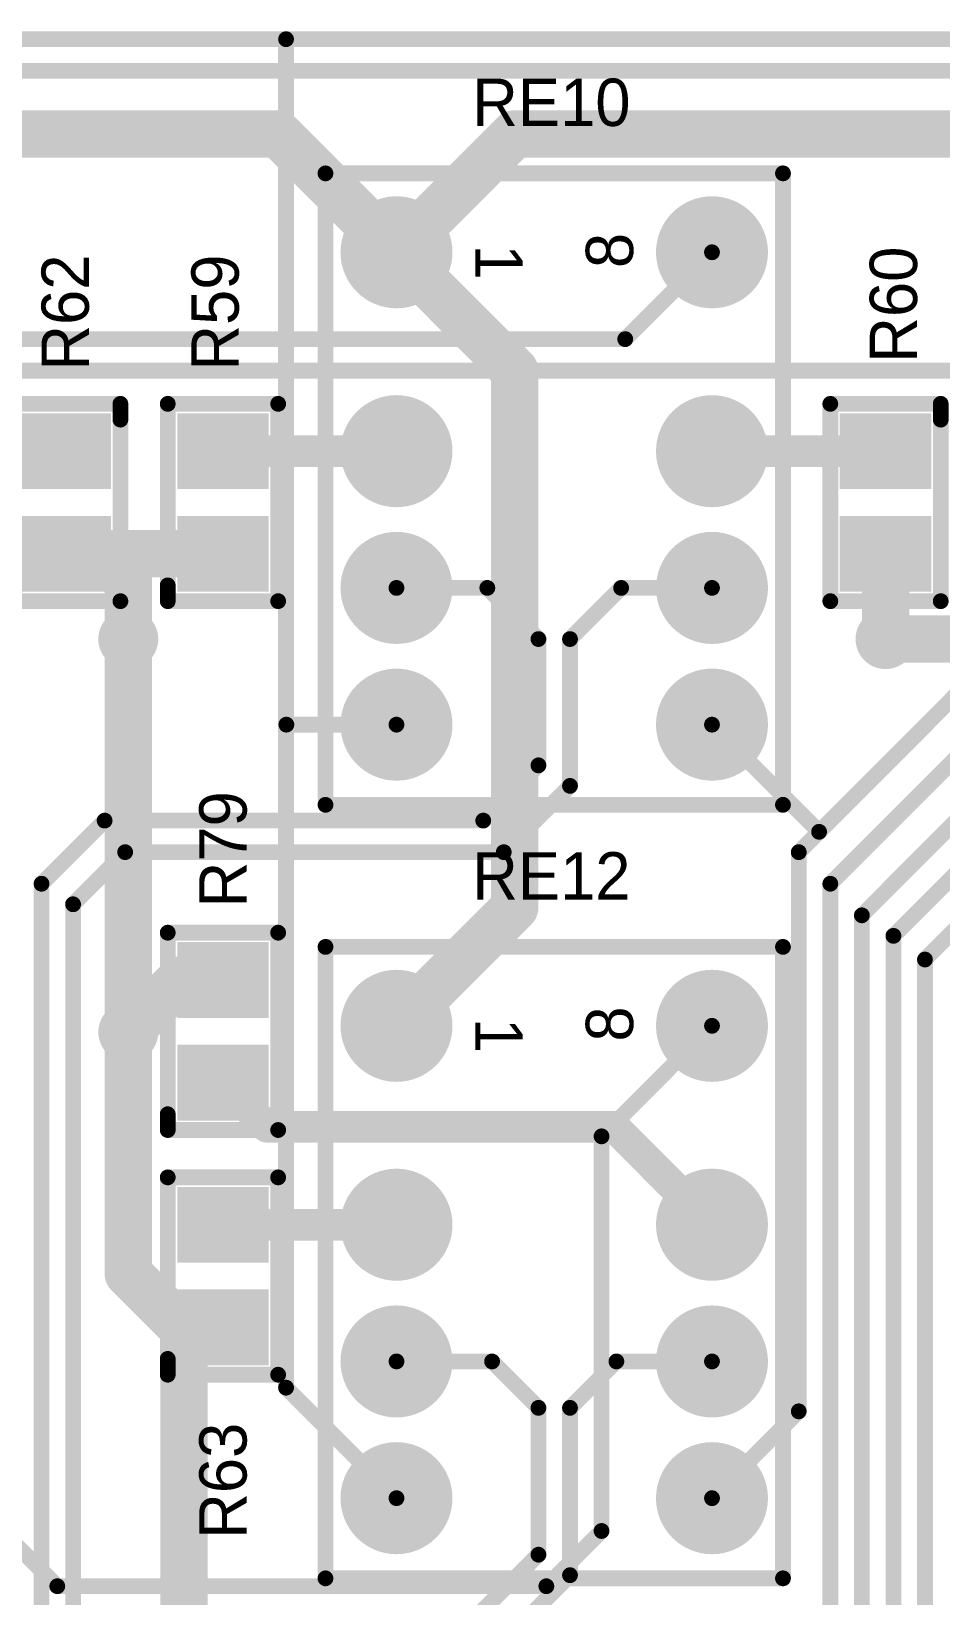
# Model space of a CAD drawing. Extents: x 1012 to 1122, y 1012 to 1122.
# Drawn here: x 1078.45 to 1093.09, y 1028.55 to 1053.72 of the extents above; entities that cross this region are included whole.
import ezdxf

# ---------------------------------------------------------------- set-up
doc = ezdxf.new("R2010")
doc.units = 0
doc.layers.get('0').update_dxf_attribs({"linetype": 'CONTINUOUS'})
for name, color, linetype in [('BOTTOMLAYER', 5, 'CONTINUOUS'), ('BOTTOMSOLDER', 6, 'CONTINUOUS'), ('MULTILAYER', 9, 'CONTINUOUS'), ('TOPLAYER', 1, 'CONTINUOUS'), ('TOPOVERLAY', 2, 'CONTINUOUS'), ('TOPPASTE', 8, 'CONTINUOUS'), ('TOPSOLDER', 216, 'CONTINUOUS')]:
    doc.layers.add(name, color=color, linetype=linetype)

# ---------------------------------------------------------------- blocks, each defined once
blk = doc.blocks.new('CC0603_184')
at = {"layer": 'TOPLAYER'}
for points in [[(-0.508, -0.635), (0.508, -0.635), (-0.508, 0.635), (0.508, 0.635)], [(1.143, -0.635), (2.159, -0.635), (1.143, 0.635), (2.159, 0.635)]]:
    blk.add_solid(points, dxfattribs=at)
at = {"layer": 'TOPOVERLAY', "const_width": 0.254}
for points in [[(-0.762, 0.8889999999999999), (-0.762, -0.8889999999999999)], [(-0.762, 0.8889999999999999), (-0.508, 0.8889999999999999)], [(-0.508, 0.8889999999999999), (2.413, 0.8889999999999999)], [(2.413, 0.8889999999999999), (2.413, -0.8889999999999999)], [(-0.762, -0.8889999999999999), (2.413, -0.8889999999999999)]]:
    blk.add_lwpolyline(points, dxfattribs=at)
at = {"layer": 'TOPOVERLAY', "const_width": 0.127}
for points in [[(-0.8254999999999999, 0.8889999999999999, 1), (-0.6985, 0.8889999999999999, 1)], [(-0.8254999999999999, 0.8889999999999999, 1), (-0.6985, 0.8889999999999999, 1)], [(-0.5715, 0.8889999999999999, 1), (-0.4445, 0.8889999999999999, 1)], [(-0.5715, 0.8889999999999999, 1), (-0.4445, 0.8889999999999999, 1)], [(2.3495, 0.8889999999999999, 1), (2.4765, 0.8889999999999999, 1)], [(2.3495, 0.8889999999999999, 1), (2.4765, 0.8889999999999999, 1)], [(-0.8254999999999999, -0.8889999999999999, 1), (-0.6985, -0.8889999999999999, 1)], [(-0.8254999999999999, -0.8889999999999999, 1), (-0.6985, -0.8889999999999999, 1)], [(2.3495, -0.8889999999999999, 1), (2.4765, -0.8889999999999999, 1)], [(2.3495, -0.8889999999999999, 1), (2.4765, -0.8889999999999999, 1)]]:
    blk.add_lwpolyline(points, format="xyb", close=True, dxfattribs=at)
at = {"layer": 'TOPPASTE'}
for points in [[(-0.508, -0.635), (0.508, -0.635), (-0.508, 0.635), (0.508, 0.635)], [(1.143, -0.635), (2.159, -0.635), (1.143, 0.635), (2.159, 0.635)]]:
    blk.add_solid(points, dxfattribs=at)
at = {"layer": 'TOPSOLDER'}
for points in [[(-0.6095999999999999, -0.7365999999999999), (0.6095999999999999, -0.7365999999999999), (-0.6095999999999999, 0.7365999999999999), (0.6095999999999999, 0.7365999999999999)], [(1.0414, -0.7365999999999999), (2.2606, -0.7365999999999999), (1.0414, 0.7365999999999999), (2.2606, 0.7365999999999999)]]:
    blk.add_solid(points, dxfattribs=at)
blk = doc.blocks.new('CC0603_185')
at = {"layer": 'TOPLAYER'}
for points in [[(-0.508, -0.635), (0.508, -0.635), (-0.508, 0.635), (0.508, 0.635)], [(1.143, -0.635), (2.159, -0.635), (1.143, 0.635), (2.159, 0.635)]]:
    blk.add_solid(points, dxfattribs=at)
at = {"layer": 'TOPOVERLAY', "const_width": 0.254}
for points in [[(-0.508, 0.8889999999999999), (-0.762, 0.8889999999999999)], [(-0.762, -0.8889999999999999), (-0.762, 0.8889999999999999)], [(2.413, 0.8889999999999999), (-0.508, 0.8889999999999999)], [(2.413, -0.8889999999999999), (2.413, 0.8889999999999999)], [(2.413, -0.8889999999999999), (-0.762, -0.8889999999999999)]]:
    blk.add_lwpolyline(points, dxfattribs=at)
at = {"layer": 'TOPOVERLAY', "const_width": 0.127}
for points in [[(-0.8254999999999999, 0.8889999999999999, 1), (-0.6985, 0.8889999999999999, 1)], [(-0.8254999999999999, 0.8889999999999999, 1), (-0.6985, 0.8889999999999999, 1)], [(-0.5715, 0.8889999999999999, 1), (-0.4445, 0.8889999999999999, 1)], [(-0.5715, 0.8889999999999999, 1), (-0.4445, 0.8889999999999999, 1)], [(2.3495, 0.8889999999999999, 1), (2.4765, 0.8889999999999999, 1)], [(2.3495, 0.8889999999999999, 1), (2.4765, 0.8889999999999999, 1)], [(-0.8254999999999999, -0.8889999999999999, 1), (-0.6985, -0.8889999999999999, 1)], [(-0.8254999999999999, -0.8889999999999999, 1), (-0.6985, -0.8889999999999999, 1)], [(2.3495, -0.8889999999999999, 1), (2.4765, -0.8889999999999999, 1)], [(2.3495, -0.8889999999999999, 1), (2.4765, -0.8889999999999999, 1)]]:
    blk.add_lwpolyline(points, format="xyb", close=True, dxfattribs=at)
at = {"layer": 'TOPPASTE'}
for points in [[(-0.508, -0.635), (0.508, -0.635), (-0.508, 0.635), (0.508, 0.635)], [(1.143, -0.635), (2.159, -0.635), (1.143, 0.635), (2.159, 0.635)]]:
    blk.add_solid(points, dxfattribs=at)
at = {"layer": 'TOPSOLDER'}
for points in [[(-0.6095999999999999, -0.7365999999999999), (0.6095999999999999, -0.7365999999999999), (-0.6095999999999999, 0.7365999999999999), (0.6095999999999999, 0.7365999999999999)], [(1.0414, -0.7365999999999999), (2.2606, -0.7365999999999999), (1.0414, 0.7365999999999999), (2.2606, 0.7365999999999999)]]:
    blk.add_solid(points, dxfattribs=at)
blk = doc.blocks.new('CC0603_187')
at = {"layer": 'TOPLAYER'}
for points in [[(-0.508, -0.635), (0.508, -0.635), (-0.508, 0.635), (0.508, 0.635)], [(1.143, -0.635), (2.159, -0.635), (1.143, 0.635), (2.159, 0.635)]]:
    blk.add_solid(points, dxfattribs=at)
at = {"layer": 'TOPOVERLAY', "const_width": 0.254}
for points in [[(-0.762, -0.8889999999999999), (-0.762, 0.8889999999999999)], [(-0.508, 0.8889999999999999), (-0.762, 0.8889999999999999)], [(2.413, 0.8889999999999999), (-0.508, 0.8889999999999999)], [(2.413, -0.8889999999999999), (2.413, 0.8889999999999999)], [(2.413, -0.8889999999999999), (-0.762, -0.8889999999999999)]]:
    blk.add_lwpolyline(points, dxfattribs=at)
at = {"layer": 'TOPOVERLAY', "const_width": 0.127}
for points in [[(-0.8254999999999999, 0.8889999999999999, 1), (-0.6985, 0.8889999999999999, 1)], [(-0.8254999999999999, 0.8889999999999999, 1), (-0.6985, 0.8889999999999999, 1)], [(-0.5715, 0.8889999999999999, 1), (-0.4445, 0.8889999999999999, 1)], [(-0.5715, 0.8889999999999999, 1), (-0.4445, 0.8889999999999999, 1)], [(2.3495, 0.8889999999999999, 1), (2.4765, 0.8889999999999999, 1)], [(2.3495, 0.8889999999999999, 1), (2.4765, 0.8889999999999999, 1)], [(-0.8254999999999999, -0.8889999999999999, 1), (-0.6985, -0.8889999999999999, 1)], [(-0.8254999999999999, -0.8889999999999999, 1), (-0.6985, -0.8889999999999999, 1)], [(2.3495, -0.8889999999999999, 1), (2.4765, -0.8889999999999999, 1)], [(2.3495, -0.8889999999999999, 1), (2.4765, -0.8889999999999999, 1)]]:
    blk.add_lwpolyline(points, format="xyb", close=True, dxfattribs=at)
at = {"layer": 'TOPPASTE'}
for points in [[(-0.508, -0.635), (0.508, -0.635), (-0.508, 0.635), (0.508, 0.635)], [(1.143, -0.635), (2.159, -0.635), (1.143, 0.635), (2.159, 0.635)]]:
    blk.add_solid(points, dxfattribs=at)
at = {"layer": 'TOPSOLDER'}
for points in [[(-0.6095999999999999, -0.7365999999999999), (0.6095999999999999, -0.7365999999999999), (-0.6095999999999999, 0.7365999999999999), (0.6095999999999999, 0.7365999999999999)], [(1.0414, -0.7365999999999999), (2.2606, -0.7365999999999999), (1.0414, 0.7365999999999999), (2.2606, 0.7365999999999999)]]:
    blk.add_solid(points, dxfattribs=at)
blk = doc.blocks.new('CC0603_188')
at = {"layer": 'TOPLAYER'}
for points in [[(-0.508, -0.635), (0.508, -0.635), (-0.508, 0.635), (0.508, 0.635)], [(1.143, -0.635), (2.159, -0.635), (1.143, 0.635), (2.159, 0.635)]]:
    blk.add_solid(points, dxfattribs=at)
at = {"layer": 'TOPOVERLAY', "const_width": 0.254}
for points in [[(-0.762, 0.8889999999999999), (-0.762, -0.8889999999999999)], [(-0.762, 0.8889999999999999), (-0.508, 0.8889999999999999)], [(-0.508, 0.8889999999999999), (2.413, 0.8889999999999999)], [(2.413, 0.8889999999999999), (2.413, -0.8889999999999999)], [(-0.762, -0.8889999999999999), (2.413, -0.8889999999999999)]]:
    blk.add_lwpolyline(points, dxfattribs=at)
at = {"layer": 'TOPOVERLAY', "const_width": 0.127}
for points in [[(-0.8254999999999999, 0.8889999999999999, 1), (-0.6985, 0.8889999999999999, 1)], [(-0.8254999999999999, 0.8889999999999999, 1), (-0.6985, 0.8889999999999999, 1)], [(-0.5715, 0.8889999999999999, 1), (-0.4445, 0.8889999999999999, 1)], [(-0.5715, 0.8889999999999999, 1), (-0.4445, 0.8889999999999999, 1)], [(2.3495, 0.8889999999999999, 1), (2.4765, 0.8889999999999999, 1)], [(2.3495, 0.8889999999999999, 1), (2.4765, 0.8889999999999999, 1)], [(-0.8254999999999999, -0.8889999999999999, 1), (-0.6985, -0.8889999999999999, 1)], [(-0.8254999999999999, -0.8889999999999999, 1), (-0.6985, -0.8889999999999999, 1)], [(2.3495, -0.8889999999999999, 1), (2.4765, -0.8889999999999999, 1)], [(2.3495, -0.8889999999999999, 1), (2.4765, -0.8889999999999999, 1)]]:
    blk.add_lwpolyline(points, format="xyb", close=True, dxfattribs=at)
at = {"layer": 'TOPPASTE'}
for points in [[(-0.508, -0.635), (0.508, -0.635), (-0.508, 0.635), (0.508, 0.635)], [(1.143, -0.635), (2.159, -0.635), (1.143, 0.635), (2.159, 0.635)]]:
    blk.add_solid(points, dxfattribs=at)
at = {"layer": 'TOPSOLDER'}
for points in [[(-0.6095999999999999, -0.7365999999999999), (0.6095999999999999, -0.7365999999999999), (-0.6095999999999999, 0.7365999999999999), (0.6095999999999999, 0.7365999999999999)], [(1.0414, -0.7365999999999999), (2.2606, -0.7365999999999999), (1.0414, 0.7365999999999999), (2.2606, 0.7365999999999999)]]:
    blk.add_solid(points, dxfattribs=at)
blk = doc.blocks.new('CC0603_204')
at = {"layer": 'TOPLAYER'}
for points in [[(-0.508, -0.635), (0.508, -0.635), (-0.508, 0.635), (0.508, 0.635)], [(1.143, -0.635), (2.159, -0.635), (1.143, 0.635), (2.159, 0.635)]]:
    blk.add_solid(points, dxfattribs=at)
at = {"layer": 'TOPOVERLAY', "const_width": 0.254}
for points in [[(-0.762, 0.8889999999999999), (-0.508, 0.8889999999999999)], [(-0.762, 0.8889999999999999), (-0.762, -0.8889999999999999)], [(-0.508, 0.8889999999999999), (2.413, 0.8889999999999999)], [(2.413, 0.8889999999999999), (2.413, -0.8889999999999999)], [(-0.762, -0.8889999999999999), (2.413, -0.8889999999999999)]]:
    blk.add_lwpolyline(points, dxfattribs=at)
at = {"layer": 'TOPOVERLAY', "const_width": 0.127}
for points in [[(-0.8254999999999999, 0.8889999999999999, 1), (-0.6985, 0.8889999999999999, 1)], [(-0.8254999999999999, 0.8889999999999999, 1), (-0.6985, 0.8889999999999999, 1)], [(-0.5715, 0.8889999999999999, 1), (-0.4445, 0.8889999999999999, 1)], [(-0.5715, 0.8889999999999999, 1), (-0.4445, 0.8889999999999999, 1)], [(2.3495, 0.8889999999999999, 1), (2.4765, 0.8889999999999999, 1)], [(2.3495, 0.8889999999999999, 1), (2.4765, 0.8889999999999999, 1)], [(-0.8254999999999999, -0.8889999999999999, 1), (-0.6985, -0.8889999999999999, 1)], [(-0.8254999999999999, -0.8889999999999999, 1), (-0.6985, -0.8889999999999999, 1)], [(2.3495, -0.8889999999999999, 1), (2.4765, -0.8889999999999999, 1)], [(2.3495, -0.8889999999999999, 1), (2.4765, -0.8889999999999999, 1)]]:
    blk.add_lwpolyline(points, format="xyb", close=True, dxfattribs=at)
at = {"layer": 'TOPPASTE'}
for points in [[(-0.508, -0.635), (0.508, -0.635), (-0.508, 0.635), (0.508, 0.635)], [(1.143, -0.635), (2.159, -0.635), (1.143, 0.635), (2.159, 0.635)]]:
    blk.add_solid(points, dxfattribs=at)
at = {"layer": 'TOPSOLDER'}
for points in [[(-0.6095999999999999, -0.7365999999999999), (0.6095999999999999, -0.7365999999999999), (-0.6095999999999999, 0.7365999999999999), (0.6095999999999999, 0.7365999999999999)], [(1.0414, -0.7365999999999999), (2.2606, -0.7365999999999999), (1.0414, 0.7365999999999999), (2.2606, 0.7365999999999999)]]:
    blk.add_solid(points, dxfattribs=at)
blk = doc.blocks.new('G6K_250')
at = {"layer": 'BOTTOMLAYER', "const_width": 0.7999984}
for points in [[(-0.3999992, 5.08, 1), (0.3999992, 5.08, 1)], [(2.7999944, 5.08, 1), (3.5999928, 5.08, 1)], [(4.999989999999999, 5.08, 1), (5.799988399999999, 5.08, 1)], [(7.1999856, 5.08, 1), (7.999984, 5.08, 1)], [(-0.3999992, 0, 1), (0.3999992, 0, 1)], [(2.7999944, 0, 1), (3.5999928, 0, 1)], [(4.999989999999999, 0, 1), (5.799988399999999, 0, 1)], [(7.1999856, 0, 1), (7.999984, 0, 1)]]:
    blk.add_lwpolyline(points, format="xyb", close=True, dxfattribs=at)
at = {"layer": 'BOTTOMSOLDER', "const_width": 0.9015983999999999}
for points in [[(-0.4507992, 5.08, 1), (0.4507992, 5.08, 1)], [(2.7491944, 5.08, 1), (3.6507928, 5.08, 1)], [(4.94919, 5.08, 1), (5.8507884, 5.08, 1)], [(7.1491856, 5.08, 1), (8.050784, 5.08, 1)], [(-0.4507992, 0, 1), (0.4507992, 0, 1)], [(2.7491944, 0, 1), (3.6507928, 0, 1)], [(4.94919, 0, 1), (5.8507884, 0, 1)], [(7.1491856, 0, 1), (8.050784, 0, 1)]]:
    blk.add_lwpolyline(points, format="xyb", close=True, dxfattribs=at)
at = {"layer": 'MULTILAYER', "const_width": 0.7999984}
for points in [[(-0.3999992, 5.08, 1), (0.3999992, 5.08, 1)], [(2.7999944, 5.08, 1), (3.5999928, 5.08, 1)], [(4.999989999999999, 5.08, 1), (5.799988399999999, 5.08, 1)], [(7.1999856, 5.08, 1), (7.999984, 5.08, 1)], [(-0.3999992, 0, 1), (0.3999992, 0, 1)], [(2.7999944, 0, 1), (3.5999928, 0, 1)], [(4.999989999999999, 0, 1), (5.799988399999999, 0, 1)], [(7.1999856, 0, 1), (7.999984, 0, 1)]]:
    blk.add_lwpolyline(points, format="xyb", close=True, dxfattribs=at)
at = {"layer": 'TOPLAYER', "const_width": 0.7999984}
for points in [[(-0.3999992, 5.08, 1), (0.3999992, 5.08, 1)], [(2.7999944, 5.08, 1), (3.5999928, 5.08, 1)], [(4.999989999999999, 5.08, 1), (5.799988399999999, 5.08, 1)], [(7.1999856, 5.08, 1), (7.999984, 5.08, 1)], [(-0.3999992, 0, 1), (0.3999992, 0, 1)], [(2.7999944, 0, 1), (3.5999928, 0, 1)], [(4.999989999999999, 0, 1), (5.799988399999999, 0, 1)], [(7.1999856, 0, 1), (7.999984, 0, 1)]]:
    blk.add_lwpolyline(points, format="xyb", close=True, dxfattribs=at)
at = {"layer": 'TOPOVERLAY', "const_width": 0.254}
for points in [[(8.889999999999999, 6.223), (-1.27, 6.223)], [(-1.27, -1.143), (-1.27, 6.223)], [(8.889999999999999, -1.143), (8.889999999999999, 6.223)], [(8.889999999999999, -1.143), (-1.27, -1.143)]]:
    blk.add_lwpolyline(points, dxfattribs=at)
at = {"layer": 'TOPOVERLAY', "const_width": 0.127}
for points in [[(-1.3335, 6.223, 1), (-1.2065, 6.223, 1)], [(-1.3335, 6.223, 1), (-1.2065, 6.223, 1)], [(8.8265, 6.223, 1), (8.9535, 6.223, 1)], [(8.8265, 6.223, 1), (8.9535, 6.223, 1)], [(-1.3335, -1.143, 1), (-1.2065, -1.143, 1)], [(-1.3335, -1.143, 1), (-1.2065, -1.143, 1)], [(8.8265, -1.143, 1), (8.9535, -1.143, 1)], [(8.8265, -1.143, 1), (8.9535, -1.143, 1)]]:
    blk.add_lwpolyline(points, format="xyb", close=True, dxfattribs=at)
at = {"layer": 'TOPSOLDER', "const_width": 0.9015983999999999}
for points in [[(-0.4507992, 5.08, 1), (0.4507992, 5.08, 1)], [(2.7491944, 5.08, 1), (3.6507928, 5.08, 1)], [(4.94919, 5.08, 1), (5.8507884, 5.08, 1)], [(7.1491856, 5.08, 1), (8.050784, 5.08, 1)], [(-0.4507992, 0, 1), (0.4507992, 0, 1)], [(2.7491944, 0, 1), (3.6507928, 0, 1)], [(4.94919, 0, 1), (5.8507884, 0, 1)], [(7.1491856, 0, 1), (8.050784, 0, 1)]]:
    blk.add_lwpolyline(points, format="xyb", close=True, dxfattribs=at)
at = {"layer": 'TOPOVERLAY'}
blk.add_text('8', height=0.762, rotation=-179.9999999999147, dxfattribs=at).set_placement((0.254, 3.81))
blk.add_text('1', height=0.762, dxfattribs=at).set_placement((-0.127, 1.27))
blk = doc.blocks.new('G6K_252')
at = {"layer": 'BOTTOMLAYER', "const_width": 0.7999984}
for points in [[(-0.3999992, 5.08, 1), (0.3999992, 5.08, 1)], [(2.7999944, 5.08, 1), (3.5999928, 5.08, 1)], [(4.999989999999999, 5.08, 1), (5.799988399999999, 5.08, 1)], [(7.1999856, 5.08, 1), (7.999984, 5.08, 1)], [(-0.3999992, 0, 1), (0.3999992, 0, 1)], [(2.7999944, 0, 1), (3.5999928, 0, 1)], [(4.999989999999999, 0, 1), (5.799988399999999, 0, 1)], [(7.1999856, 0, 1), (7.999984, 0, 1)]]:
    blk.add_lwpolyline(points, format="xyb", close=True, dxfattribs=at)
at = {"layer": 'BOTTOMSOLDER', "const_width": 0.9015983999999999}
for points in [[(-0.4507992, 5.08, 1), (0.4507992, 5.08, 1)], [(2.7491944, 5.08, 1), (3.6507928, 5.08, 1)], [(4.94919, 5.08, 1), (5.8507884, 5.08, 1)], [(7.1491856, 5.08, 1), (8.050784, 5.08, 1)], [(-0.4507992, 0, 1), (0.4507992, 0, 1)], [(2.7491944, 0, 1), (3.6507928, 0, 1)], [(4.94919, 0, 1), (5.8507884, 0, 1)], [(7.1491856, 0, 1), (8.050784, 0, 1)]]:
    blk.add_lwpolyline(points, format="xyb", close=True, dxfattribs=at)
at = {"layer": 'MULTILAYER', "const_width": 0.7999984}
for points in [[(-0.3999992, 5.08, 1), (0.3999992, 5.08, 1)], [(2.7999944, 5.08, 1), (3.5999928, 5.08, 1)], [(4.999989999999999, 5.08, 1), (5.799988399999999, 5.08, 1)], [(7.1999856, 5.08, 1), (7.999984, 5.08, 1)], [(-0.3999992, 0, 1), (0.3999992, 0, 1)], [(2.7999944, 0, 1), (3.5999928, 0, 1)], [(4.999989999999999, 0, 1), (5.799988399999999, 0, 1)], [(7.1999856, 0, 1), (7.999984, 0, 1)]]:
    blk.add_lwpolyline(points, format="xyb", close=True, dxfattribs=at)
at = {"layer": 'TOPLAYER', "const_width": 0.7999984}
for points in [[(-0.3999992, 5.08, 1), (0.3999992, 5.08, 1)], [(2.7999944, 5.08, 1), (3.5999928, 5.08, 1)], [(4.999989999999999, 5.08, 1), (5.799988399999999, 5.08, 1)], [(7.1999856, 5.08, 1), (7.999984, 5.08, 1)], [(-0.3999992, 0, 1), (0.3999992, 0, 1)], [(2.7999944, 0, 1), (3.5999928, 0, 1)], [(4.999989999999999, 0, 1), (5.799988399999999, 0, 1)], [(7.1999856, 0, 1), (7.999984, 0, 1)]]:
    blk.add_lwpolyline(points, format="xyb", close=True, dxfattribs=at)
at = {"layer": 'TOPOVERLAY', "const_width": 0.254}
for points in [[(8.889999999999999, 6.223), (-1.27, 6.223)], [(-1.27, -1.143), (-1.27, 6.223)], [(8.889999999999999, -1.143), (8.889999999999999, 6.223)], [(8.889999999999999, -1.143), (-1.27, -1.143)]]:
    blk.add_lwpolyline(points, dxfattribs=at)
at = {"layer": 'TOPOVERLAY', "const_width": 0.127}
for points in [[(-1.3335, 6.223, 1), (-1.2065, 6.223, 1)], [(-1.3335, 6.223, 1), (-1.2065, 6.223, 1)], [(8.8265, 6.223, 1), (8.9535, 6.223, 1)], [(8.8265, 6.223, 1), (8.9535, 6.223, 1)], [(-1.3335, -1.143, 1), (-1.2065, -1.143, 1)], [(-1.3335, -1.143, 1), (-1.2065, -1.143, 1)], [(8.8265, -1.143, 1), (8.9535, -1.143, 1)], [(8.8265, -1.143, 1), (8.9535, -1.143, 1)]]:
    blk.add_lwpolyline(points, format="xyb", close=True, dxfattribs=at)
at = {"layer": 'TOPSOLDER', "const_width": 0.9015983999999999}
for points in [[(-0.4507992, 5.08, 1), (0.4507992, 5.08, 1)], [(2.7491944, 5.08, 1), (3.6507928, 5.08, 1)], [(4.94919, 5.08, 1), (5.8507884, 5.08, 1)], [(7.1491856, 5.08, 1), (8.050784, 5.08, 1)], [(-0.4507992, 0, 1), (0.4507992, 0, 1)], [(2.7491944, 0, 1), (3.6507928, 0, 1)], [(4.94919, 0, 1), (5.8507884, 0, 1)], [(7.1491856, 0, 1), (8.050784, 0, 1)]]:
    blk.add_lwpolyline(points, format="xyb", close=True, dxfattribs=at)
at = {"layer": 'TOPOVERLAY'}
blk.add_text('8', height=0.762, rotation=-179.9999999999147, dxfattribs=at).set_placement((0.254, 3.81))
blk.add_text('1', height=0.762, dxfattribs=at).set_placement((-0.127, 1.27))

msp = doc.modelspace()

# ---------------------------------------------------------------- linework, layer by layer
at = {"layer": 'BOTTOMLAYER'}
for points, const_width in [([(1050.036, 1053.592), (1112.402398, 1053.592)], 0.254), ([(1082.548, 1031.8950152), (1082.548, 1053.592)], 0.254), ([(1084.326, 1050.163), (1086.231, 1052.068)], 0.762), ([(1086.231, 1052.068), (1106.551, 1052.068)], 0.762), ([(1084.326, 1050.163), (1086.231, 1048.258)], 0.762), ([(1086.231, 1039.622), (1086.231, 1048.258)], 0.762), ([(1080.008, 1037.6154), (1080.008, 1043.94)], 0.762), ([(1092.2, 1043.94), (1094.74, 1043.94)], 0.762), ([(1082.5533848, 1042.5630152), (1084.326, 1042.5630152)], 0.254), ([(1084.326, 1037.717), (1086.231, 1039.622)], 0.762), ([(1087.628, 1035.939), (1089.406, 1037.717)], 0.254), ([(1087.628, 1029.589), (1087.628, 1035.939)], 0.254), ([(1082.548, 1031.8950152), (1084.326, 1030.1170152)], 0.254), ([(1077.976, 1029.589), (1078.865, 1028.7)], 0.254), ([(1086.739, 1028.7), (1087.628, 1029.589)], 0.254), ([(1078.865, 1028.7), (1086.739, 1028.7)], 0.254)]:
    msp.add_lwpolyline(points, dxfattribs=dict(at, const_width=const_width))
for points, const_width in [([(1082.4845, 1053.592, 1), (1082.6115, 1053.592, 1)], 0.127), ([(1086.0405, 1052.068, 1), (1086.4215, 1052.068, 1)], 0.381), ([(1086.0405, 1052.068, 1), (1086.4215, 1052.068, 1)], 0.381), ([(1084.1355, 1050.163, 1), (1084.5165, 1050.163, 1)], 0.381), ([(1084.1355, 1050.163, 1), (1084.5165, 1050.163, 1)], 0.381), ([(1086.0405, 1048.258, 1), (1086.4215, 1048.258, 1)], 0.381), ([(1086.0405, 1048.258, 1), (1086.4215, 1048.258, 1)], 0.381), ([(1079.8175, 1043.94, 1), (1080.1985, 1043.94, 1)], 0.381), ([(1079.8175, 1043.94, 1), (1080.1985, 1043.94, 1)], 0.381), ([(1092.0095, 1043.94, 1), (1092.3905, 1043.94, 1)], 0.381), ([(1092.0095, 1043.94, 1), (1092.3905, 1043.94, 1)], 0.381), ([(1082.4898848, 1042.5630152, 1), (1082.6168848, 1042.5630152, 1)], 0.127), ([(1084.2625, 1042.5630152, 1), (1084.3895, 1042.5630152, 1)], 0.127), ([(1086.0405, 1039.622, 1), (1086.4215, 1039.622, 1)], 0.381), ([(1086.0405, 1039.622, 1), (1086.4215, 1039.622, 1)], 0.381), ([(1084.1355, 1037.717, 1), (1084.5165, 1037.717, 1)], 0.381), ([(1079.8175, 1037.6154, 1), (1080.1985, 1037.6154, 1)], 0.381), ([(1079.8175, 1037.6154, 1), (1080.1985, 1037.6154, 1)], 0.381), ([(1089.3425, 1037.717, 1), (1089.4695, 1037.717, 1)], 0.127), ([(1087.5645, 1035.939, 1), (1087.6915, 1035.939, 1)], 0.127), ([(1087.5645, 1035.939, 1), (1087.6915, 1035.939, 1)], 0.127), ([(1082.4845, 1031.8950152, 1), (1082.6115, 1031.8950152, 1)], 0.127), ([(1082.4845, 1031.8950152, 1), (1082.6115, 1031.8950152, 1)], 0.127), ([(1084.2625, 1030.1170152, 1), (1084.3895, 1030.1170152, 1)], 0.127), ([(1087.5645, 1029.589, 1), (1087.6915, 1029.589, 1)], 0.127), ([(1087.5645, 1029.589, 1), (1087.6915, 1029.589, 1)], 0.127), ([(1078.8015, 1028.7, 1), (1078.9285, 1028.7, 1)], 0.127), ([(1078.8015, 1028.7, 1), (1078.9285, 1028.7, 1)], 0.127), ([(1086.6755, 1028.7, 1), (1086.8025, 1028.7, 1)], 0.127), ([(1086.6755, 1028.7, 1), (1086.8025, 1028.7, 1)], 0.127)]:
    msp.add_lwpolyline(points, format="xyb", close=True, dxfattribs=dict(at, const_width=const_width))
at = {"layer": 'BOTTOMSOLDER', "const_width": 0.4826}
for points in [[(1079.7667, 1043.94, 1), (1080.2493, 1043.94, 1)], [(1091.9587, 1043.94, 1), (1092.4413, 1043.94, 1)], [(1079.7667, 1037.6154, 1), (1080.2493, 1037.6154, 1)]]:
    msp.add_lwpolyline(points, format="xyb", close=True, dxfattribs=at)
at = {"layer": 'MULTILAYER', "const_width": 0.381}
for points in [[(1079.8175, 1043.94, 1), (1080.1985, 1043.94, 1)], [(1092.0095, 1043.94, 1), (1092.3905, 1043.94, 1)], [(1079.8175, 1037.6154, 1), (1080.1985, 1037.6154, 1)]]:
    msp.add_lwpolyline(points, format="xyb", close=True, dxfattribs=at)
at = {"layer": 'TOPLAYER'}
for points, const_width in [([(1072.388, 1053.592), (1100.0232, 1053.592)], 0.254), ([(1071.626, 1053.084), (1099.693, 1053.084)], 0.254), ([(1073.023, 1052.068), (1082.421, 1052.068)], 0.762), ([(1082.421, 1052.068), (1084.326, 1050.163)], 0.762), ([(1088.009, 1048.766), (1089.406, 1050.163)], 0.254), ([(1068.5272, 1048.766), (1088.009, 1048.766)], 0.254), ([(1040.7904, 1048.258), (1119.378, 1048.258)], 0.254), ([(1076.198, 1046.9630064), (1078.9915936, 1046.9630064)], 0.508), ([(1078.9915936, 1046.9630064), (1078.992, 1046.9626)], 0.508), ([(1081.532, 1046.9626), (1084.3255936, 1046.9626)], 0.508), ([(1084.3255936, 1046.9626), (1084.326, 1046.9630064)], 0.508), ([(1089.406, 1046.9630064), (1092.1995936, 1046.9630064)], 0.508), ([(1092.1995936, 1046.9630064), (1092.2, 1046.9626)], 0.508), ([(1078.992, 1045.3116), (1081.532, 1045.3116)], 0.762), ([(1080.008, 1043.94), (1080.008, 1045.3116)], 0.762), ([(1092.2, 1043.94), (1092.2, 1045.3116)], 0.762), ([(1084.326, 1044.7630108), (1085.7889892, 1044.7630108)], 0.254), ([(1085.7889892, 1044.7630108), (1086.612, 1043.94)], 0.254), ([(1087.12, 1043.94), (1087.9430108, 1044.7630108)], 0.254), ([(1087.9430108, 1044.7630108), (1089.406, 1044.7630108)], 0.254), ([(1086.612, 1041.908), (1086.612, 1043.94)], 0.254), ([(1087.12, 1041.5778), (1087.12, 1043.94)], 0.254), ([(1090.803, 1040.511), (1093.47, 1043.178)], 0.254), ([(1089.406, 1042.5630152), (1091.1303552, 1040.8386346)], 0.254), ([(1091.311, 1040.003), (1093.8710152, 1042.5630152)], 0.254), ([(1085.723, 1041.019), (1086.612, 1041.908)], 0.254), ([(1086.0532, 1040.511), (1087.12, 1041.5778)], 0.254), ([(1078.611, 1040.003), (1079.627, 1041.019)], 0.254), ([(1079.627, 1041.019), (1085.723, 1041.019)], 0.254), ([(1091.819, 1039.495), (1093.343, 1041.019)], 0.254), ([(1079.119, 1039.6728), (1079.9572, 1040.511)], 0.254), ([(1079.9572, 1040.511), (1086.0532, 1040.511)], 0.254), ([(1090.803, 1031.5140152), (1090.803, 1040.511)], 0.254), ([(1092.327, 1039.1648), (1093.6732, 1040.511)], 0.254), ([(1078.611, 1024.711184), (1078.611, 1040.003)], 0.254), ([(1091.311, 1028.192), (1091.311, 1040.003)], 0.254), ([(1092.835, 1038.7838), (1094.0542, 1040.003)], 0.254), ([(1079.119, 1026.0584), (1079.119, 1039.6728)], 0.254), ([(1091.819, 1027.684), (1091.819, 1039.495)], 0.254), ([(1092.327, 1027.303), (1092.327, 1039.1648)], 0.254), ([(1080.008, 1037.6154), (1080.8462, 1038.4536)], 0.762), ([(1080.8462, 1038.4536), (1081.532, 1038.4536)], 0.762), ([(1092.835, 1025.854184), (1092.835, 1038.7838)], 0.254), ([(1080.008, 1033.7292), (1080.008, 1037.6154)], 0.762), ([(1081.532, 1036.8026), (1082.2432, 1036.0914)], 0.508), ([(1082.2432, 1036.0914), (1087.8316064, 1036.0914)], 0.508), ([(1087.8316064, 1036.0914), (1089.406, 1034.5170064)], 0.508), ([(1081.532, 1034.5166), (1084.3255936, 1034.5166)], 0.508), ([(1084.3255936, 1034.5166), (1084.326, 1034.5170064)], 0.508), ([(1080.008, 1033.7292), (1080.9032992, 1032.8338754)], 0.762), ([(1080.9032992, 1022.9912992), (1080.9032992, 1032.8338754)], 0.762), ([(1084.326, 1032.3170108), (1085.8651892, 1032.3170108)], 0.254), ([(1085.8651892, 1032.3170108), (1086.612, 1031.5702)], 0.254), ([(1087.12, 1031.5702), (1087.8668108, 1032.3170108)], 0.254), ([(1087.8668108, 1032.3170108), (1089.406, 1032.3170108)], 0.254), ([(1086.612, 1029.208), (1086.612, 1031.5702)], 0.254), ([(1087.12, 1028.8778), (1087.12, 1031.5702)], 0.254), ([(1089.406, 1030.1170152), (1090.803, 1031.5140152)], 0.254), ([(1085.596, 1028.192), (1086.612, 1029.208)], 0.254), ([(1085.9262, 1027.684), (1087.12, 1028.8778)], 0.254)]:
    msp.add_lwpolyline(points, dxfattribs=dict(at, const_width=const_width))
for points, const_width in [([(1082.2305, 1052.068, 1), (1082.6115, 1052.068, 1)], 0.381), ([(1082.2305, 1052.068, 1), (1082.6115, 1052.068, 1)], 0.381), ([(1084.1355, 1050.163, 1), (1084.5165, 1050.163, 1)], 0.381), ([(1089.3425, 1050.163, 1), (1089.4695, 1050.163, 1)], 0.127), ([(1087.9455, 1048.766, 1), (1088.0725, 1048.766, 1)], 0.127), ([(1087.9455, 1048.766, 1), (1088.0725, 1048.766, 1)], 0.127), ([(1078.8645936, 1046.9630064, 1), (1079.1185936, 1046.9630064, 1)], 0.254), ([(1078.8645936, 1046.9630064, 1), (1079.1185936, 1046.9630064, 1)], 0.254), ([(1078.865, 1046.9626, 1), (1079.119, 1046.9626, 1)], 0.254), ([(1081.405, 1046.9626, 1), (1081.659, 1046.9626, 1)], 0.254), ([(1084.1985936, 1046.9626, 1), (1084.4525936, 1046.9626, 1)], 0.254), ([(1084.1985936, 1046.9626, 1), (1084.4525936, 1046.9626, 1)], 0.254), ([(1084.199, 1046.9630064, 1), (1084.453, 1046.9630064, 1)], 0.254), ([(1089.279, 1046.9630064, 1), (1089.533, 1046.9630064, 1)], 0.254), ([(1092.0725936, 1046.9630064, 1), (1092.3265936, 1046.9630064, 1)], 0.254), ([(1092.0725936, 1046.9630064, 1), (1092.3265936, 1046.9630064, 1)], 0.254), ([(1092.073, 1046.9626, 1), (1092.327, 1046.9626, 1)], 0.254), ([(1078.8015, 1045.3116, 1), (1079.1825, 1045.3116, 1)], 0.381), ([(1079.8175, 1045.3116, 1), (1080.1985, 1045.3116, 1)], 0.381), ([(1081.3415, 1045.3116, 1), (1081.7225, 1045.3116, 1)], 0.381), ([(1092.0095, 1045.3116, 1), (1092.3905, 1045.3116, 1)], 0.381), ([(1084.2625, 1044.7630108, 1), (1084.3895, 1044.7630108, 1)], 0.127), ([(1085.7254892, 1044.7630108, 1), (1085.8524892, 1044.7630108, 1)], 0.127), ([(1085.7254892, 1044.7630108, 1), (1085.8524892, 1044.7630108, 1)], 0.127), ([(1087.8795108, 1044.7630108, 1), (1088.0065108, 1044.7630108, 1)], 0.127), ([(1087.8795108, 1044.7630108, 1), (1088.0065108, 1044.7630108, 1)], 0.127), ([(1089.3425, 1044.7630108, 1), (1089.4695, 1044.7630108, 1)], 0.127), ([(1079.8175, 1043.94, 1), (1080.1985, 1043.94, 1)], 0.381), ([(1079.8175, 1043.94, 1), (1080.1985, 1043.94, 1)], 0.381), ([(1092.0095, 1043.94, 1), (1092.3905, 1043.94, 1)], 0.381), ([(1092.0095, 1043.94, 1), (1092.3905, 1043.94, 1)], 0.381), ([(1086.5485, 1043.94, 1), (1086.6755, 1043.94, 1)], 0.127), ([(1086.5485, 1043.94, 1), (1086.6755, 1043.94, 1)], 0.127), ([(1087.0565, 1043.94, 1), (1087.1835, 1043.94, 1)], 0.127), ([(1087.0565, 1043.94, 1), (1087.1835, 1043.94, 1)], 0.127), ([(1089.3425, 1042.5630152, 1), (1089.4695, 1042.5630152, 1)], 0.127), ([(1086.5485, 1041.908, 1), (1086.6755, 1041.908, 1)], 0.127), ([(1086.5485, 1041.908, 1), (1086.6755, 1041.908, 1)], 0.127), ([(1087.0565, 1041.5778, 1), (1087.1835, 1041.5778, 1)], 0.127), ([(1087.0565, 1041.5778, 1), (1087.1835, 1041.5778, 1)], 0.127), ([(1079.5635, 1041.019, 1), (1079.6905, 1041.019, 1)], 0.127), ([(1079.5635, 1041.019, 1), (1079.6905, 1041.019, 1)], 0.127), ([(1085.6595, 1041.019, 1), (1085.7865, 1041.019, 1)], 0.127), ([(1085.6595, 1041.019, 1), (1085.7865, 1041.019, 1)], 0.127), ([(1091.0668552, 1040.8386346, 1), (1091.1938552, 1040.8386346, 1)], 0.127), ([(1079.8937, 1040.511, 1), (1080.0207, 1040.511, 1)], 0.127), ([(1079.8937, 1040.511, 1), (1080.0207, 1040.511, 1)], 0.127), ([(1085.9897, 1040.511, 1), (1086.1167, 1040.511, 1)], 0.127), ([(1085.9897, 1040.511, 1), (1086.1167, 1040.511, 1)], 0.127), ([(1090.7395, 1040.511, 1), (1090.8665, 1040.511, 1)], 0.127), ([(1090.7395, 1040.511, 1), (1090.8665, 1040.511, 1)], 0.127), ([(1078.5475, 1040.003, 1), (1078.6745, 1040.003, 1)], 0.127), ([(1078.5475, 1040.003, 1), (1078.6745, 1040.003, 1)], 0.127), ([(1091.2475, 1040.003, 1), (1091.3745, 1040.003, 1)], 0.127), ([(1091.2475, 1040.003, 1), (1091.3745, 1040.003, 1)], 0.127), ([(1079.0555, 1039.6728, 1), (1079.1825, 1039.6728, 1)], 0.127), ([(1079.0555, 1039.6728, 1), (1079.1825, 1039.6728, 1)], 0.127), ([(1091.7555, 1039.495, 1), (1091.8825, 1039.495, 1)], 0.127), ([(1091.7555, 1039.495, 1), (1091.8825, 1039.495, 1)], 0.127), ([(1092.2635, 1039.1648, 1), (1092.3905, 1039.1648, 1)], 0.127), ([(1092.2635, 1039.1648, 1), (1092.3905, 1039.1648, 1)], 0.127), ([(1080.6557, 1038.4536, 1), (1081.0367, 1038.4536, 1)], 0.381), ([(1080.6557, 1038.4536, 1), (1081.0367, 1038.4536, 1)], 0.381), ([(1081.3415, 1038.4536, 1), (1081.7225, 1038.4536, 1)], 0.381), ([(1092.7715, 1038.7838, 1), (1092.8985, 1038.7838, 1)], 0.127), ([(1092.7715, 1038.7838, 1), (1092.8985, 1038.7838, 1)], 0.127), ([(1079.8175, 1037.6154, 1), (1080.1985, 1037.6154, 1)], 0.381), ([(1079.8175, 1037.6154, 1), (1080.1985, 1037.6154, 1)], 0.381), ([(1079.8175, 1037.6154, 1), (1080.1985, 1037.6154, 1)], 0.381), ([(1081.405, 1036.8026, 1), (1081.659, 1036.8026, 1)], 0.254), ([(1082.1162, 1036.0914, 1), (1082.3702, 1036.0914, 1)], 0.254), ([(1082.1162, 1036.0914, 1), (1082.3702, 1036.0914, 1)], 0.254), ([(1087.7046064, 1036.0914, 1), (1087.9586064, 1036.0914, 1)], 0.254), ([(1087.7046064, 1036.0914, 1), (1087.9586064, 1036.0914, 1)], 0.254), ([(1081.405, 1034.5166, 1), (1081.659, 1034.5166, 1)], 0.254), ([(1084.1985936, 1034.5166, 1), (1084.4525936, 1034.5166, 1)], 0.254), ([(1084.1985936, 1034.5166, 1), (1084.4525936, 1034.5166, 1)], 0.254), ([(1084.199, 1034.5170064, 1), (1084.453, 1034.5170064, 1)], 0.254), ([(1089.279, 1034.5170064, 1), (1089.533, 1034.5170064, 1)], 0.254), ([(1079.8175, 1033.7292, 1), (1080.1985, 1033.7292, 1)], 0.381), ([(1079.8175, 1033.7292, 1), (1080.1985, 1033.7292, 1)], 0.381), ([(1080.7127992, 1032.8338754, 1), (1081.0937992, 1032.8338754, 1)], 0.381), ([(1080.7127992, 1032.8338754, 1), (1081.0937992, 1032.8338754, 1)], 0.381), ([(1084.2625, 1032.3170108, 1), (1084.3895, 1032.3170108, 1)], 0.127), ([(1085.8016892, 1032.3170108, 1), (1085.9286892, 1032.3170108, 1)], 0.127), ([(1085.8016892, 1032.3170108, 1), (1085.9286892, 1032.3170108, 1)], 0.127), ([(1087.8033108, 1032.3170108, 1), (1087.9303108, 1032.3170108, 1)], 0.127), ([(1087.8033108, 1032.3170108, 1), (1087.9303108, 1032.3170108, 1)], 0.127), ([(1089.3425, 1032.3170108, 1), (1089.4695, 1032.3170108, 1)], 0.127), ([(1086.5485, 1031.5702, 1), (1086.6755, 1031.5702, 1)], 0.127), ([(1086.5485, 1031.5702, 1), (1086.6755, 1031.5702, 1)], 0.127), ([(1087.0565, 1031.5702, 1), (1087.1835, 1031.5702, 1)], 0.127), ([(1087.0565, 1031.5702, 1), (1087.1835, 1031.5702, 1)], 0.127), ([(1090.7395, 1031.5140152, 1), (1090.8665, 1031.5140152, 1)], 0.127), ([(1090.7395, 1031.5140152, 1), (1090.8665, 1031.5140152, 1)], 0.127), ([(1089.3425, 1030.1170152, 1), (1089.4695, 1030.1170152, 1)], 0.127), ([(1086.5485, 1029.208, 1), (1086.6755, 1029.208, 1)], 0.127), ([(1086.5485, 1029.208, 1), (1086.6755, 1029.208, 1)], 0.127), ([(1087.0565, 1028.8778, 1), (1087.1835, 1028.8778, 1)], 0.127), ([(1087.0565, 1028.8778, 1), (1087.1835, 1028.8778, 1)], 0.127)]:
    msp.add_lwpolyline(points, format="xyb", close=True, dxfattribs=dict(at, const_width=const_width))
at = {"layer": 'TOPSOLDER', "const_width": 0.4826}
for points in [[(1079.7667, 1043.94, 1), (1080.2493, 1043.94, 1)], [(1091.9587, 1043.94, 1), (1092.4413, 1043.94, 1)], [(1079.7667, 1037.6154, 1), (1080.2493, 1037.6154, 1)]]:
    msp.add_lwpolyline(points, format="xyb", close=True, dxfattribs=at)

# ---------------------------------------------------------------- block references
for name, p, rotation in [('G6K_250', (1084.326, 1050.163), 270), ('CC0603_187', (1078.992, 1046.9626), 270), ('CC0603_184', (1081.532, 1045.3116), 90), ('CC0603_185', (1092.2, 1046.9626), 270), ('CC0603_204', (1081.532, 1036.8026), 90), ('G6K_252', (1084.326, 1037.717), 270), ('CC0603_188', (1081.532, 1032.8656), 90)]:
    msp.add_blockref(name, p, dxfattribs=dict(rotation=rotation))

# ---------------------------------------------------------------- texts
at = {"layer": 'TOPOVERLAY'}
for s, p in [('RE10', (1085.5452, 1052.195)), ('RE12', (1085.5452, 1039.749))]:
    msp.add_text(s, height=0.762, dxfattribs=at).set_placement(p)
for s, p in [('R60', (1092.708, 1048.385)), ('R62', (1079.373, 1048.258)), ('R59', (1081.786, 1048.258)), ('R79', (1081.913, 1039.622)), ('R63', (1081.913, 1029.462))]:
    msp.add_text(s, height=0.762, rotation=89.99999999995735, dxfattribs=at).set_placement(p)

doc.saveas('drawing.dxf')
